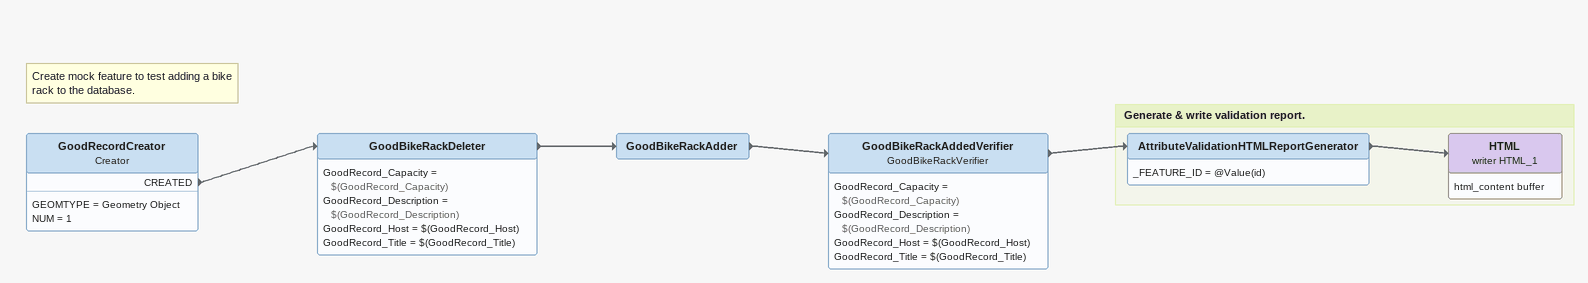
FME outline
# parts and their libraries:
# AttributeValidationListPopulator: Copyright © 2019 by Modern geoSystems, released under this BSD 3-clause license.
Note: Create mock feature to test adding a bike rack to the database.
GoodRecordCreator: Creator
    GEOMTYPE = Geometry Object
    NUM = 1
    CREATED -> GoodBikeRackDeleter
GoodBikeRackDeleter
    GoodRecord_Capacity = $(GoodRecord_Capacity)
    GoodRecord_Description = $(GoodRecord_Description)
    GoodRecord_Host = $(GoodRecord_Host)
    GoodRecord_Title = $(GoodRecord_Title)
    -> GoodBikeRackAdder
GoodBikeRackAdder
    -> GoodBikeRackAddedVerifier
GoodBikeRackAddedVerifier: GoodBikeRackVerifier
    GoodRecord_Capacity = $(GoodRecord_Capacity)
    GoodRecord_Description = $(GoodRecord_Description)
    GoodRecord_Host = $(GoodRecord_Host)
    GoodRecord_Title = $(GoodRecord_Title)
    -> AttributeValidationHTMLReportGenerator

Bookmark: Generate & write validation report.
AttributeValidationHTMLReportGenerator
    _FEATURE_ID = @Value(id)
    -> HTML (writer HTML_1)
HTML (writer HTML_1)
    attributes: html_content buffer
